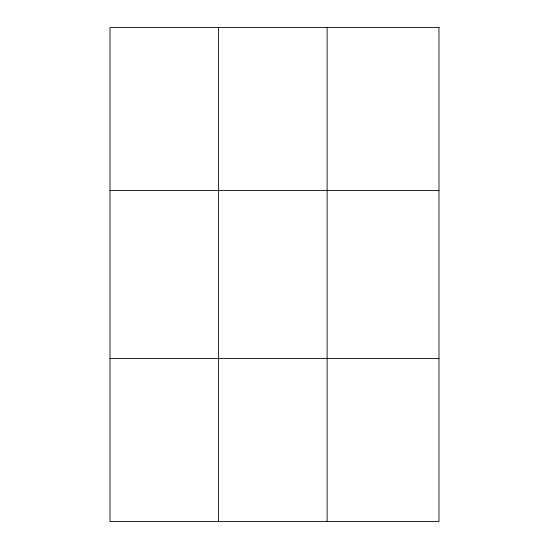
<?xml version="1.0" encoding="UTF-8"?>
<svg xmlns="http://www.w3.org/2000/svg" width="549" height="549" viewBox="0 0 549 549"><rect width="100%" height="100%" fill="white"/><g stroke="black" fill="none" stroke-linecap="round" stroke-linejoin="round"><path stroke-width="0.82" d="M218.577 521.55L218.577 27.45M327.129 521.55L327.129 27.45M110.026 190.503L438.974 190.503M110.026 358.497L438.974 358.497M438.974 27.45L110.026 27.45L110.026 521.55L438.974 521.55L438.974 27.45"/></g></svg>
